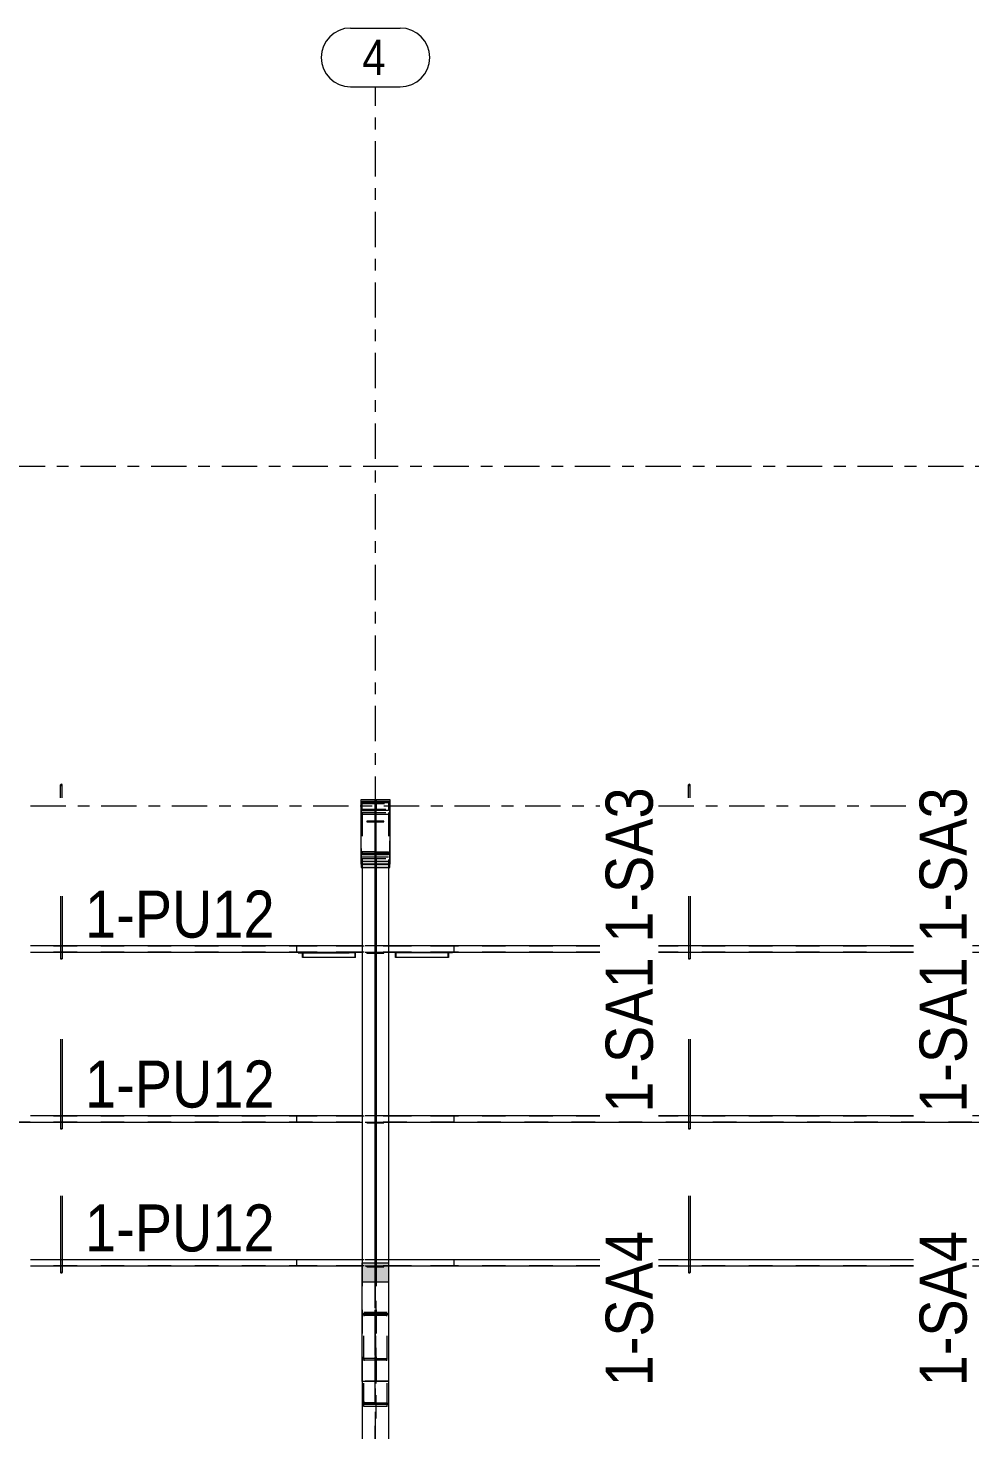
# Model space of a CAD drawing. Header units: millimetres. Extents: x -49 to 1122, y -181 to 639.
# Drawn here: x 633.6 to 713.6, y 69.5 to 188.6 of the extents above; entities that cross this region are included whole.
import ezdxf

# ---------------------------------------------------------------- set-up
doc = ezdxf.new("R2010")
doc.units = ezdxf.units.MM
for name, pattern in [('XKITLINE00', [0]), ('XKITLINE02', [4, 2, -2]), ('XKITLINE03', [6, 3, -1, 1, -1])]:
    doc.linetypes.add(name, pattern=pattern)
for name, color, linetype, lineweight in [('Part', 2, 'Continuous', 0), ('PartMark', 7, 'Continuous', 0), ('S-grid', 1, 'Continuous', 0)]:
    doc.layers.add(name, color=color, linetype=linetype, lineweight=lineweight)
doc.styles.add('ARIAL', font='ARIAL.TTF')

# ---------------------------------------------------------------- blocks, each defined once
blk = doc.blocks.new('*A85')
at = {"layer": 'Part'}
blk.add_hatch(color=3, dxfattribs=at).paths.add_polyline_path([(689.72, 124.35), (689.77, 124.33), (689.79, 124.29), (689.77, 124.24), (689.72, 124.22), (689.68, 124.24), (689.66, 124.29), (689.68, 124.33)], flags=17)
blk = doc.blocks.new('*A87')
at = {"layer": 'Part'}
blk.add_hatch(color=3, dxfattribs=at).paths.add_polyline_path([(661.94, 122.76), (661.94, 122.91), (664.17, 122.91), (664.17, 122.76), (663.1, 122.76), (663.1, 118.59), (664.17, 118.59), (664.17, 118.44), (661.94, 118.44), (661.94, 118.59), (663.01, 118.59), (663.01, 122.76)], flags=17)
blk = doc.blocks.new('*A98')
at = {"layer": 'Part'}
blk.add_hatch(color=3, dxfattribs=at).paths.add_polyline_path([(663.11, 117.28), (663.11, 83.68), (664.17, 83.68), (664.17, 82.06), (661.94, 82.06), (661.94, 83.68), (663, 83.68), (663, 117.28)], flags=17)
blk = doc.blocks.new('*A104')
at = {"layer": 'Part'}
blk.add_hatch(color=3, dxfattribs=at).paths.add_polyline_path([(660.83, 110.03), (660.83, 110.06), (661.35, 110.06), (661.35, 109.61), (661.32, 109.61), (661.32, 110.03)], flags=17)
blk = doc.blocks.new('*A105')
at = {"layer": 'Part'}
blk.add_hatch(color=3, dxfattribs=at).paths.add_polyline_path([(664.76, 109.61), (664.76, 110.06), (665.28, 110.06), (665.28, 110.03), (664.79, 110.03), (664.79, 109.61)], flags=17)
blk = doc.blocks.new('*A106')
at = {"layer": 'Part'}
blk.add_hatch(color=3, dxfattribs=at).paths.add_polyline_path([(661.83, 117.55), (661.83, 117.82), (664.28, 117.82), (664.28, 117.55)], flags=17)
blk = doc.blocks.new('*A107')
at = {"layer": 'Part'}
blk.add_hatch(color=3, dxfattribs=at).paths.add_polyline_path([(661.83, 117.28), (661.83, 117.55), (664.28, 117.55), (664.28, 117.28)], flags=17)
blk = doc.blocks.new('*A108')
at = {"layer": 'Part'}
blk.add_hatch(color=3, dxfattribs=at).paths.add_polyline_path([(663.01, 117.82), (663.01, 118.44), (663.1, 118.44), (663.1, 117.82)], flags=17)
blk = doc.blocks.new('*A113')
at = {"layer": 'Part'}
blk.add_hatch(color=3, dxfattribs=at).paths.add_polyline_path([(636.39, 124.35), (636.44, 124.33), (636.46, 124.29), (636.44, 124.24), (636.39, 124.22), (636.34, 124.24), (636.32, 124.29), (636.34, 124.33)], flags=17)
blk = doc.blocks.new('*A433')
at = {"layer": 'S-grid', "color": 1, "linetype": 'XKITLINE03', "lineweight": 0}
blk.add_line((-10, 151.39), (1096.06, 151.39), dxfattribs=at)
blk = doc.blocks.new('*A434')
at = {"layer": 'S-grid', "color": 1, "linetype": 'XKITLINE03', "lineweight": 0}
for p, q in [((633.77, 122.5), (682.11, 122.5)), ((687.11, 122.5), (708.77, 122.5))]:
    blk.add_line(p, q, dxfattribs=at)
blk = doc.blocks.new('*A839')
at = {"layer": 'S-grid', "color": 1, "linetype": 'XKITLINE03', "lineweight": 0}
blk.add_line((663.06, -10), (663.06, 183.61), dxfattribs=at)
at = {"layer": 'S-grid', "color": 3, "style": 'ARIAL', "width": 0.85}
blk.add_text('4', height=3, dxfattribs=at).set_placement((661.94, 184.61))
blk = doc.blocks.new('*A841')
at = {"layer": 'Part', "color": 2, "linetype": 'XKITLINE00', "lineweight": 0}
for p, q in [((656.39, 83.39), (656.39, 83.94)), ((661.94, 83.94), (656.39, 83.94)), ((682.11, 83.94), (664.17, 83.94)), ((708.77, 83.94), (687.11, 83.94)), ((741.94, 83.94), (713.77, 83.94)), ((749.72, 83.94), (744.17, 83.94)), ((749.72, 83.94), (749.72, 83.39)), ((656.39, 83.39), (656.39, 83.39)), ((661.94, 83.39), (656.39, 83.39)), ((682.11, 83.39), (664.17, 83.39)), ((708.77, 83.39), (687.11, 83.39)), ((741.94, 83.39), (713.77, 83.39)), ((749.72, 83.39), (744.17, 83.39))]:
    blk.add_line(p, q, dxfattribs=at)
at = {"layer": 'Part', "color": 7, "linetype": 'XKITLINE02', "lineweight": 0}
for p, q in [((682.11, 83.92), (656.39, 83.92)), ((682.11, 83.41), (656.39, 83.41)), ((664.17, 83.94), (661.94, 83.94)), ((708.77, 83.92), (687.11, 83.92)), ((708.77, 83.41), (687.11, 83.41)), ((749.72, 83.92), (713.77, 83.92)), ((749.72, 83.41), (713.77, 83.41)), ((744.17, 83.94), (741.94, 83.94)), ((664.17, 83.39), (661.94, 83.39)), ((744.17, 83.39), (741.94, 83.39))]:
    blk.add_line(p, q, dxfattribs=at)
blk = doc.blocks.new('*A842')
at = {"layer": 'Part', "color": 2, "linetype": 'XKITLINE00', "lineweight": 0}
for p, q in [((656.39, 95.61), (656.39, 96.17)), ((661.94, 96.17), (656.39, 96.17)), ((656.39, 95.61), (656.39, 95.61)), ((661.94, 95.61), (656.39, 95.61)), ((682.11, 96.17), (664.17, 96.17)), ((741.94, 95.61), (664.17, 95.61)), ((708.77, 96.17), (687.11, 96.17)), ((741.94, 96.17), (713.77, 96.17)), ((749.72, 96.17), (744.17, 96.17)), ((749.72, 95.61), (744.17, 95.61)), ((749.72, 96.17), (749.72, 95.61))]:
    blk.add_line(p, q, dxfattribs=at)
at = {"layer": 'Part', "color": 7, "linetype": 'XKITLINE02', "lineweight": 0}
for p, q in [((682.11, 96.15), (656.39, 96.15)), ((749.72, 95.63), (656.39, 95.63)), ((664.17, 96.17), (661.94, 96.17)), ((664.17, 95.61), (661.94, 95.61)), ((708.77, 96.15), (687.11, 96.15)), ((749.72, 96.15), (713.77, 96.15)), ((744.17, 96.17), (741.94, 96.17)), ((744.17, 95.61), (741.94, 95.61))]:
    blk.add_line(p, q, dxfattribs=at)
blk = doc.blocks.new('*A843')
at = {"layer": 'Part', "color": 2, "linetype": 'XKITLINE00', "lineweight": 0}
for p, q in [((656.39, 110.06), (656.39, 110.61)), ((661.94, 110.61), (656.39, 110.61)), ((656.39, 110.06), (656.39, 110.06)), ((656.87, 110.06), (656.39, 110.06)), ((661.94, 110.06), (661.35, 110.06)), ((682.11, 110.61), (664.17, 110.61)), ((664.76, 110.06), (664.17, 110.06)), ((682.11, 110.06), (669.24, 110.06)), ((708.77, 110.61), (687.11, 110.61)), ((708.77, 110.06), (687.11, 110.06)), ((741.94, 110.61), (713.77, 110.61)), ((736.87, 110.06), (713.77, 110.06)), ((741.94, 110.06), (741.35, 110.06)), ((749.72, 110.61), (744.17, 110.61)), ((744.76, 110.06), (744.17, 110.06)), ((749.72, 110.06), (749.24, 110.06)), ((749.72, 110.61), (749.72, 110.06))]:
    blk.add_line(p, q, dxfattribs=at)
at = {"layer": 'Part', "color": 7, "linetype": 'XKITLINE02', "lineweight": 0}
for p, q in [((682.11, 110.59), (656.39, 110.59)), ((682.11, 110.08), (656.39, 110.08)), ((661.35, 110.06), (656.87, 110.06)), ((664.17, 110.61), (661.94, 110.61)), ((664.17, 110.06), (661.94, 110.06)), ((669.24, 110.06), (664.76, 110.06)), ((708.77, 110.59), (687.11, 110.59)), ((708.77, 110.08), (687.11, 110.08)), ((749.72, 110.59), (713.77, 110.59)), ((749.72, 110.08), (713.77, 110.08)), ((741.35, 110.06), (736.87, 110.06)), ((744.17, 110.61), (741.94, 110.61)), ((744.17, 110.06), (741.94, 110.06)), ((749.24, 110.06), (744.76, 110.06))]:
    blk.add_line(p, q, dxfattribs=at)
blk = doc.blocks.new('*A844')
at = {"layer": 'Part', "color": 7, "linetype": 'XKITLINE02', "lineweight": 0}
for p, q in [((661.94, 121.94), (661.94, 117.28)), ((661.94, 121.94), (664.17, 121.94)), ((661.94, 121.81), (663, 121.81)), ((663, 121.81), (663, 22.44)), ((663.11, 22.44), (663.11, 121.81)), ((663.11, 121.81), (664.17, 121.81)), ((664.17, 121.94), (664.17, 117.28)), ((661.94, 118.18), (663, 118.18)), ((661.94, 118.05), (664.17, 118.05)), ((663.11, 118.18), (664.17, 118.18)), ((661.94, 83.68), (661.94, 73.59)), ((664.17, 83.68), (664.17, 73.59)), ((664.17, 22.44), (661.94, 22.44))]:
    blk.add_line(p, q, dxfattribs=at)
at = {"layer": 'Part', "color": 2, "linetype": 'XKITLINE00', "lineweight": 0}
for p, q in [((661.94, 117.28), (661.94, 83.68)), ((664.17, 117.28), (664.17, 83.68)), ((661.94, 73.59), (661.94, 22.44)), ((664.17, 73.59), (664.17, 22.44))]:
    blk.add_line(p, q, dxfattribs=at)
blk = doc.blocks.new('*A848')
at = {"layer": 'Part', "color": 2, "linetype": 'XKITLINE00', "lineweight": 0}
for p, q in [((661.83, 117.55), (661.83, 123.06)), ((661.83, 123.06), (664.28, 123.06)), ((664.28, 123.06), (664.28, 117.55)), ((661.83, 117.82), (664.28, 117.82)), ((664.28, 117.55), (661.83, 117.55))]:
    blk.add_line(p, q, dxfattribs=at)
at = {"layer": 'Part', "color": 7, "linetype": 'XKITLINE02', "lineweight": 0}
blk.add_line((661.83, 122.88), (664.28, 122.88), dxfattribs=at)
blk = doc.blocks.new('*A849')
at = {"layer": 'Part', "color": 7, "linetype": 'XKITLINE02', "lineweight": 0}
for p, q in [((661.83, 122.88), (661.83, 117.55)), ((664.28, 122.88), (661.83, 122.88)), ((664.28, 117.55), (664.28, 122.88)), ((661.83, 122.7), (664.28, 122.7))]:
    blk.add_line(p, q, dxfattribs=at)
at = {"layer": 'Part', "color": 2, "linetype": 'XKITLINE00', "lineweight": 0}
for p, q in [((661.83, 117.55), (661.83, 117.28)), ((661.83, 117.55), (664.28, 117.55)), ((661.83, 117.28), (664.28, 117.28)), ((664.28, 117.28), (664.28, 117.55))]:
    blk.add_line(p, q, dxfattribs=at)
blk = doc.blocks.new('*A850')
at = {"layer": 'Part', "color": 2, "linetype": 'XKITLINE00', "lineweight": 0}
for p, q in [((689.68, 124.33), (689.66, 124.29)), ((689.66, 123.18), (689.66, 124.29)), ((689.66, 124.29), (689.68, 124.24)), ((689.72, 124.35), (689.68, 124.33)), ((689.68, 124.24), (689.72, 124.22)), ((689.77, 124.33), (689.72, 124.35)), ((689.72, 124.22), (689.77, 124.24)), ((689.79, 124.29), (689.77, 124.33)), ((689.77, 124.24), (689.79, 124.29)), ((689.79, 123.18), (689.79, 124.29))]:
    blk.add_line(p, q, dxfattribs=at)
blk = doc.blocks.new('*A851')
at = {"layer": 'Part', "color": 2, "linetype": 'XKITLINE00', "lineweight": 0}
for p, q in [((689.66, 114.84), (689.66, 110.61)), ((689.79, 114.84), (689.79, 110.61)), ((689.66, 110.06), (689.66, 109.51)), ((689.79, 110.06), (689.79, 109.51)), ((689.68, 109.52), (689.66, 109.51)), ((689.66, 109.51), (689.68, 109.51)), ((689.72, 109.52), (689.68, 109.52)), ((689.68, 109.51), (689.72, 109.51)), ((689.77, 109.52), (689.72, 109.52)), ((689.72, 109.51), (689.77, 109.51)), ((689.79, 109.51), (689.77, 109.52)), ((689.77, 109.51), (689.79, 109.51))]:
    blk.add_line(p, q, dxfattribs=at)
at = {"layer": 'Part', "color": 7, "linetype": 'XKITLINE02', "lineweight": 0}
for p, q in [((689.66, 110.61), (689.66, 110.06)), ((689.79, 110.61), (689.79, 110.06))]:
    blk.add_line(p, q, dxfattribs=at)
blk = doc.blocks.new('*A854')
at = {"layer": 'Part', "color": 2, "linetype": 'XKITLINE00', "lineweight": 0}
for p, q in [((661.94, 122.76), (661.94, 122.91)), ((661.94, 122.91), (664.17, 122.91)), ((661.94, 122.12), (661.94, 122.76)), ((661.94, 122.76), (663.01, 122.76)), ((663.01, 122.76), (663.01, 118.59)), ((663.1, 122.76), (663.1, 118.59)), ((664.17, 122.76), (663.1, 122.76)), ((664.17, 122.91), (664.17, 122.12)), ((661.94, 122.12), (663.01, 122.12)), ((664.17, 122.12), (663.1, 122.12)), ((663.01, 118.59), (661.94, 118.59)), ((661.94, 118.59), (661.94, 118.36)), ((661.94, 118.44), (664.17, 118.44)), ((663.01, 118.36), (661.94, 118.36)), ((663.1, 118.59), (664.17, 118.59)), ((664.17, 118.36), (663.1, 118.36)), ((664.17, 118.59), (664.17, 118.36))]:
    blk.add_line(p, q, dxfattribs=at)
at = {"layer": 'Part', "color": 7, "linetype": 'XKITLINE02', "lineweight": 0}
for p, q in [((661.94, 122.24), (664.17, 122.24)), ((661.94, 118.49), (663.01, 118.49)), ((663.01, 118.59), (663.01, 118.49)), ((663.1, 118.36), (663.01, 118.36)), ((663.1, 118.49), (663.1, 118.59)), ((664.17, 118.49), (663.1, 118.49))]:
    blk.add_line(p, q, dxfattribs=at)
blk = doc.blocks.new('*A887')
at = {"layer": 'Part', "color": 2, "linetype": 'XKITLINE00', "lineweight": 0}
for p, q in [((581.94, 83.94), (577.27, 83.94)), ((602.11, 83.94), (584.17, 83.94)), ((628.77, 83.94), (607.11, 83.94)), ((661.94, 83.94), (633.77, 83.94)), ((669.72, 83.94), (664.17, 83.94)), ((669.72, 83.94), (669.72, 83.39)), ((581.94, 83.39), (578.29, 83.39)), ((602.11, 83.39), (584.17, 83.39)), ((628.77, 83.39), (607.11, 83.39)), ((661.94, 83.39), (633.77, 83.39)), ((669.72, 83.39), (664.17, 83.39))]:
    blk.add_line(p, q, dxfattribs=at)
at = {"layer": 'Part', "color": 7, "linetype": 'XKITLINE02', "lineweight": 0}
for p, q in [((602.11, 83.92), (577.3, 83.92)), ((602.11, 83.41), (578.25, 83.41)), ((584.17, 83.94), (581.94, 83.94)), ((628.77, 83.92), (607.11, 83.92)), ((628.77, 83.41), (607.11, 83.41)), ((669.72, 83.92), (633.77, 83.92)), ((669.72, 83.41), (633.77, 83.41)), ((664.17, 83.94), (661.94, 83.94)), ((584.17, 83.39), (581.94, 83.39)), ((664.17, 83.39), (661.94, 83.39))]:
    blk.add_line(p, q, dxfattribs=at)
blk = doc.blocks.new('*A888')
at = {"layer": 'Part', "color": 2, "linetype": 'XKITLINE00', "lineweight": 0}
for p, q in [((576.39, 95.61), (576.39, 96.17)), ((581.94, 96.17), (576.39, 96.17)), ((576.39, 95.61), (576.39, 95.61)), ((581.94, 95.61), (576.39, 95.61)), ((602.11, 96.17), (584.17, 96.17)), ((661.94, 95.61), (584.17, 95.61)), ((628.77, 96.17), (607.11, 96.17)), ((661.94, 96.17), (633.77, 96.17)), ((669.72, 96.17), (664.17, 96.17)), ((669.72, 95.61), (664.17, 95.61)), ((669.72, 96.17), (669.72, 95.61))]:
    blk.add_line(p, q, dxfattribs=at)
at = {"layer": 'Part', "color": 7, "linetype": 'XKITLINE02', "lineweight": 0}
for p, q in [((602.11, 96.15), (576.39, 96.15)), ((669.72, 95.63), (576.39, 95.63)), ((584.17, 96.17), (581.94, 96.17)), ((584.17, 95.61), (581.94, 95.61)), ((628.77, 96.15), (607.11, 96.15)), ((669.72, 96.15), (633.77, 96.15)), ((664.17, 96.17), (661.94, 96.17)), ((664.17, 95.61), (661.94, 95.61))]:
    blk.add_line(p, q, dxfattribs=at)
blk = doc.blocks.new('*A889')
at = {"layer": 'Part', "color": 2, "linetype": 'XKITLINE00', "lineweight": 0}
for p, q in [((576.39, 110.06), (576.39, 110.61)), ((581.94, 110.61), (576.39, 110.61)), ((576.39, 110.06), (576.39, 110.06)), ((576.87, 110.06), (576.39, 110.06)), ((581.94, 110.06), (581.35, 110.06)), ((602.11, 110.61), (584.17, 110.61)), ((584.76, 110.06), (584.17, 110.06)), ((602.11, 110.06), (589.24, 110.06)), ((628.77, 110.61), (607.11, 110.61)), ((628.77, 110.06), (607.11, 110.06)), ((661.94, 110.61), (633.77, 110.61)), ((656.87, 110.06), (633.77, 110.06)), ((661.94, 110.06), (661.35, 110.06)), ((669.72, 110.61), (664.17, 110.61)), ((664.76, 110.06), (664.17, 110.06)), ((669.72, 110.06), (669.24, 110.06)), ((669.72, 110.61), (669.72, 110.06))]:
    blk.add_line(p, q, dxfattribs=at)
at = {"layer": 'Part', "color": 7, "linetype": 'XKITLINE02', "lineweight": 0}
for p, q in [((602.11, 110.59), (576.39, 110.59)), ((602.11, 110.08), (576.39, 110.08)), ((581.35, 110.06), (576.87, 110.06)), ((584.17, 110.61), (581.94, 110.61)), ((584.17, 110.06), (581.94, 110.06)), ((589.24, 110.06), (584.76, 110.06)), ((628.77, 110.59), (607.11, 110.59)), ((628.77, 110.08), (607.11, 110.08)), ((669.72, 110.59), (633.77, 110.59)), ((669.72, 110.08), (633.77, 110.08)), ((661.35, 110.06), (656.87, 110.06)), ((664.17, 110.61), (661.94, 110.61)), ((664.17, 110.06), (661.94, 110.06)), ((669.24, 110.06), (664.76, 110.06))]:
    blk.add_line(p, q, dxfattribs=at)
blk = doc.blocks.new('*A899')
at = {"layer": 'Part', "color": 7, "linetype": 'XKITLINE02', "lineweight": 0}
for p, q in [((663, 117.96), (663, 117.28)), ((663, 117.96), (663.11, 117.96)), ((663.11, 117.96), (663.11, 117.28)), ((663, 117.89), (663.11, 117.89)), ((663, 83.68), (663, 73.61)), ((663.11, 83.68), (663.11, 73.61)), ((664.17, 73.61), (661.94, 73.61))]:
    blk.add_line(p, q, dxfattribs=at)
at = {"layer": 'Part', "color": 2, "linetype": 'XKITLINE00', "lineweight": 0}
for p, q in [((663, 117.28), (663, 83.68)), ((663, 117.28), (663.11, 117.28)), ((663.11, 117.28), (663.11, 83.68)), ((661.94, 73.59), (661.94, 83.68)), ((661.94, 83.68), (663, 83.68)), ((663.11, 83.68), (664.17, 83.68)), ((664.17, 83.68), (664.17, 73.59)), ((661.94, 82.06), (664.17, 82.06)), ((664.17, 73.59), (661.94, 73.59))]:
    blk.add_line(p, q, dxfattribs=at)
blk = doc.blocks.new('*A901')
at = {"layer": 'Part', "color": 7, "linetype": 'XKITLINE02', "lineweight": 0}
for p, q in [((663.02, 75.42), (663.09, 75.42)), ((663.02, 75.42), (663.02, 71.78)), ((663.02, 75.28), (663.09, 75.28)), ((663.09, 75.42), (663.09, 71.78)), ((662.08, 71.88), (662.08, 71.66)), ((663.02, 71.78), (662.08, 71.78)), ((662.08, 71.66), (664.03, 71.66)), ((663.09, 71.78), (664.03, 71.78)), ((664.03, 71.88), (664.03, 71.66))]:
    blk.add_line(p, q, dxfattribs=at)
blk = doc.blocks.new('*A902')
at = {"layer": 'Part', "color": 7, "linetype": 'XKITLINE02', "lineweight": 0}
for p, q in [((662.06, 71.46), (662.06, 79.46)), ((664.06, 79.46), (662.06, 79.46)), ((664.06, 71.46), (664.06, 79.46)), ((664.06, 71.46), (662.06, 71.46))]:
    blk.add_line(p, q, dxfattribs=at)
blk = doc.blocks.new('*A903')
at = {"layer": 'Part', "color": 7, "linetype": 'XKITLINE02', "lineweight": 0}
for p, q in [((663.03, 79.61), (663.03, 79.26)), ((663.08, 79.3), (663.03, 79.3)), ((663.08, 79.61), (663.08, 79.26))]:
    blk.add_line(p, q, dxfattribs=at)
blk = doc.blocks.new('*A904')
at = {"layer": 'Part', "color": 7, "linetype": 'XKITLINE02', "lineweight": 0}
for p, q in [((663.03, 83.33), (663.08, 83.33)), ((663.03, 82.22), (663.03, 83.33)), ((663.03, 83.33), (663.08, 83.33)), ((663.03, 82.22), (663.08, 82.22)), ((663.08, 82.22), (663.08, 83.33))]:
    blk.add_line(p, q, dxfattribs=at)
blk = doc.blocks.new('*A905')
at = {"layer": 'Part', "color": 7, "linetype": 'XKITLINE02', "lineweight": 0}
for p, q in [((663.78, 83.39), (662.33, 83.39)), ((662.33, 83.33), (662.33, 83.39)), ((662.33, 83.33), (663.78, 83.33)), ((663.78, 83.33), (663.78, 83.39))]:
    blk.add_line(p, q, dxfattribs=at)
blk = doc.blocks.new('*A906')
at = {"layer": 'Part', "color": 7, "linetype": 'XKITLINE02', "lineweight": 0}
for p, q in [((663.11, 79.37), (664.11, 79.37)), ((663.11, 79.26), (663.11, 79.37)), ((664.11, 79.26), (663.11, 79.26)), ((663.28, 79.37), (663.28, 79.26)), ((664.11, 79.37), (664.11, 79.26))]:
    blk.add_line(p, q, dxfattribs=at)
blk = doc.blocks.new('*A907')
at = {"layer": 'Part', "color": 7, "linetype": 'XKITLINE02', "lineweight": 0}
for p, q in [((662, 79.26), (662, 79.37)), ((662, 79.37), (663, 79.37)), ((663, 79.26), (662, 79.26)), ((662.83, 79.37), (662.83, 79.26)), ((663, 79.37), (663, 79.26))]:
    blk.add_line(p, q, dxfattribs=at)
blk = doc.blocks.new('*A908')
at = {"layer": 'Part', "color": 7, "linetype": 'XKITLINE02', "lineweight": 0}
for p, q in [((663.11, 71.74), (664.11, 71.74)), ((663.11, 71.63), (663.11, 71.74)), ((664.11, 71.63), (663.11, 71.63)), ((663.28, 71.74), (663.28, 71.63)), ((664.11, 71.74), (664.11, 71.63))]:
    blk.add_line(p, q, dxfattribs=at)
blk = doc.blocks.new('*A909')
at = {"layer": 'Part', "color": 7, "linetype": 'XKITLINE02', "lineweight": 0}
for p, q in [((662, 71.63), (662, 71.74)), ((662, 71.74), (663, 71.74)), ((663, 71.63), (662, 71.63)), ((662.83, 71.74), (662.83, 71.63)), ((663, 71.74), (663, 71.63))]:
    blk.add_line(p, q, dxfattribs=at)
blk = doc.blocks.new('*A910')
at = {"layer": 'Part', "color": 2, "linetype": 'XKITLINE00', "lineweight": 0}
for p, q in [((636.32, 89.37), (636.32, 83.94)), ((636.46, 89.37), (636.46, 83.94)), ((636.32, 83.39), (636.32, 82.85)), ((636.32, 82.85), (636.34, 82.84)), ((636.34, 82.85), (636.32, 82.85)), ((636.39, 82.85), (636.34, 82.85)), ((636.34, 82.84), (636.39, 82.84)), ((636.44, 82.85), (636.39, 82.85)), ((636.39, 82.84), (636.44, 82.84)), ((636.44, 82.84), (636.46, 82.85)), ((636.46, 82.85), (636.44, 82.85)), ((636.46, 83.39), (636.46, 82.85))]:
    blk.add_line(p, q, dxfattribs=at)
at = {"layer": 'Part', "color": 7, "linetype": 'XKITLINE02', "lineweight": 0}
for p, q in [((636.32, 83.94), (636.32, 83.39)), ((636.46, 83.94), (636.46, 83.39))]:
    blk.add_line(p, q, dxfattribs=at)
blk = doc.blocks.new('*A911')
at = {"layer": 'Part', "color": 2, "linetype": 'XKITLINE00', "lineweight": 0}
for p, q in [((636.32, 102.68), (636.32, 96.17)), ((636.46, 102.68), (636.46, 96.17)), ((636.32, 95.61), (636.32, 95.07)), ((636.46, 95.61), (636.46, 95.07)), ((636.32, 95.07), (636.34, 95.06)), ((636.34, 95.07), (636.32, 95.07)), ((636.39, 95.07), (636.34, 95.07)), ((636.34, 95.06), (636.39, 95.06)), ((636.44, 95.07), (636.39, 95.07)), ((636.39, 95.06), (636.44, 95.06)), ((636.44, 95.06), (636.46, 95.07)), ((636.46, 95.07), (636.44, 95.07))]:
    blk.add_line(p, q, dxfattribs=at)
at = {"layer": 'Part', "color": 7, "linetype": 'XKITLINE02', "lineweight": 0}
for p, q in [((636.32, 96.17), (636.32, 95.61)), ((636.46, 96.17), (636.46, 95.61))]:
    blk.add_line(p, q, dxfattribs=at)
blk = doc.blocks.new('*A912')
at = {"layer": 'Part', "color": 7, "linetype": 'XKITLINE02', "lineweight": 0}
for p, q in [((663.03, 95.56), (663.08, 95.56)), ((663.03, 94.44), (663.03, 95.56)), ((663.03, 95.56), (663.08, 95.56)), ((663.08, 94.44), (663.08, 95.56)), ((663.03, 94.44), (663.08, 94.44))]:
    blk.add_line(p, q, dxfattribs=at)
blk = doc.blocks.new('*A913')
at = {"layer": 'Part', "color": 7, "linetype": 'XKITLINE02', "lineweight": 0}
for p, q in [((663.78, 95.61), (662.33, 95.61)), ((662.33, 95.56), (662.33, 95.61)), ((662.33, 95.56), (663.78, 95.56)), ((663.78, 95.56), (663.78, 95.61))]:
    blk.add_line(p, q, dxfattribs=at)
blk = doc.blocks.new('*A924')
at = {"layer": 'Part', "color": 2, "linetype": 'XKITLINE00', "lineweight": 0}
for p, q in [((636.32, 114.84), (636.32, 110.61)), ((636.46, 114.84), (636.46, 110.61)), ((636.32, 110.06), (636.32, 109.51)), ((636.46, 110.06), (636.46, 109.51)), ((636.34, 109.52), (636.32, 109.51)), ((636.32, 109.51), (636.34, 109.51)), ((636.39, 109.52), (636.34, 109.52)), ((636.34, 109.51), (636.39, 109.51)), ((636.44, 109.52), (636.39, 109.52)), ((636.39, 109.51), (636.44, 109.51)), ((636.46, 109.51), (636.44, 109.52)), ((636.44, 109.51), (636.46, 109.51))]:
    blk.add_line(p, q, dxfattribs=at)
at = {"layer": 'Part', "color": 7, "linetype": 'XKITLINE02', "lineweight": 0}
for p, q in [((636.32, 110.61), (636.32, 110.06)), ((636.46, 110.61), (636.46, 110.06))]:
    blk.add_line(p, q, dxfattribs=at)
blk = doc.blocks.new('*A925')
at = {"layer": 'Part', "color": 7, "linetype": 'XKITLINE02', "lineweight": 0}
for p, q in [((663.78, 110.06), (662.33, 110.06)), ((662.33, 110), (662.33, 110.06)), ((662.33, 110), (663.78, 110)), ((663.78, 110), (663.78, 110.06))]:
    blk.add_line(p, q, dxfattribs=at)
blk = doc.blocks.new('*A926')
at = {"layer": 'Part', "color": 7, "linetype": 'XKITLINE02', "lineweight": 0}
for p, q in [((663.03, 110), (663.08, 110)), ((663.03, 108.89), (663.03, 110)), ((663.03, 110), (663.08, 110)), ((663.08, 108.89), (663.08, 110)), ((663.03, 108.89), (663.08, 108.89))]:
    blk.add_line(p, q, dxfattribs=at)
blk = doc.blocks.new('*A927')
at = {"layer": 'Part', "color": 2, "linetype": 'XKITLINE00', "lineweight": 0}
for p, q in [((656.5, 110.06), (656.5, 110.03)), ((656.5, 110.03), (660.83, 110.03)), ((661.35, 110.06), (656.87, 110.06)), ((656.87, 109.61), (656.87, 110.03)), ((661.32, 109.61), (656.87, 109.61)), ((660.83, 110.03), (660.83, 110.06)), ((661.32, 110.03), (660.83, 110.03)), ((661.32, 109.61), (661.32, 110.03)), ((661.35, 109.61), (661.32, 109.61)), ((661.35, 109.61), (661.35, 110.06))]:
    blk.add_line(p, q, dxfattribs=at)
at = {"layer": 'Part', "color": 7, "linetype": 'XKITLINE02', "lineweight": 0}
for p, q in [((656.87, 110.06), (656.5, 110.06)), ((656.89, 109.61), (656.87, 109.61)), ((656.89, 110.06), (656.89, 109.61))]:
    blk.add_line(p, q, dxfattribs=at)
blk = doc.blocks.new('*A928')
at = {"layer": 'Part', "color": 2, "linetype": 'XKITLINE00', "lineweight": 0}
for p, q in [((664.76, 109.61), (664.76, 110.06)), ((664.76, 110.06), (665.28, 110.06)), ((669.25, 109.61), (664.76, 109.61)), ((669.61, 110.03), (664.79, 110.03)), ((664.79, 110.03), (664.79, 109.61)), ((669.24, 110.06), (665.28, 110.06)), ((665.28, 110.06), (665.28, 110.03)), ((669.25, 110.03), (669.25, 109.61)), ((669.61, 110.06), (669.61, 110.03))]:
    blk.add_line(p, q, dxfattribs=at)
at = {"layer": 'Part', "color": 7, "linetype": 'XKITLINE02', "lineweight": 0}
for p, q in [((669.23, 109.61), (669.23, 110.06)), ((669.23, 110.06), (669.61, 110.06)), ((669.61, 110.03), (669.25, 110.03))]:
    blk.add_line(p, q, dxfattribs=at)
blk = doc.blocks.new('*A929')
at = {"layer": 'Part', "color": 2, "linetype": 'XKITLINE00', "lineweight": 0}
for p, q in [((663.01, 118.44), (663.01, 117.82)), ((663.01, 118.44), (663.1, 118.44)), ((663.1, 118.44), (663.1, 117.82)), ((663.1, 117.82), (663.01, 117.82))]:
    blk.add_line(p, q, dxfattribs=at)
at = {"layer": 'Part', "color": 7, "linetype": 'XKITLINE02', "lineweight": 0}
for p, q in [((663.01, 118.38), (663.1, 118.38)), ((663.01, 118.27), (663.1, 118.27))]:
    blk.add_line(p, q, dxfattribs=at)
blk = doc.blocks.new('*A946')
at = {"layer": 'Part', "color": 7, "linetype": 'XKITLINE02', "lineweight": 0}
for p, q in [((664.03, 79.35), (662.08, 79.35)), ((662.08, 79.35), (662.08, 79.13)), ((662.08, 79.22), (663.02, 79.22)), ((663.02, 79.22), (663.02, 75.47)), ((663.09, 75.47), (663.09, 79.22)), ((663.09, 79.22), (664.03, 79.22)), ((664.03, 79.13), (664.03, 79.35)), ((663.02, 75.56), (662.08, 75.56)), ((662.08, 75.56), (662.08, 75.35)), ((662.08, 75.44), (664.03, 75.44)), ((663.09, 75.56), (664.03, 75.56)), ((664.03, 75.35), (664.03, 75.56))]:
    blk.add_line(p, q, dxfattribs=at)
blk = doc.blocks.new('*A947')
at = {"layer": 'S-grid', "color": 1, "linetype": 'XKITLINE00', "lineweight": 0}
for p, q in [((660.94, 188.61), (665.17, 188.61)), ((660.94, 183.61), (665.17, 183.61))]:
    blk.add_line(p, q, dxfattribs=at)
for centre, start, end in [((660.94, 186.11), 90, 270), ((665.17, 186.11), 270, 90)]:
    blk.add_arc(centre, 2.5, start, end, dxfattribs=at)
blk = doc.blocks.new('*A955')
at = {"layer": 'Part', "color": 2, "linetype": 'XKITLINE00', "lineweight": 0}
for p, q in [((636.34, 124.33), (636.32, 124.29)), ((636.32, 123.18), (636.32, 124.29)), ((636.32, 124.29), (636.34, 124.24)), ((636.39, 124.35), (636.34, 124.33)), ((636.34, 124.24), (636.39, 124.22)), ((636.44, 124.33), (636.39, 124.35)), ((636.39, 124.22), (636.44, 124.24)), ((636.46, 124.29), (636.44, 124.33)), ((636.44, 124.24), (636.46, 124.29)), ((636.46, 123.18), (636.46, 124.29))]:
    blk.add_line(p, q, dxfattribs=at)
blk = doc.blocks.new('*A956')
at = {"layer": 'Part', "color": 7, "linetype": 'XKITLINE02', "lineweight": 0}
for p, q in [((663, 122.7), (663, 121.22)), ((663.11, 122.7), (663, 122.7)), ((663, 122.03), (663.11, 122.03)), ((663, 121.77), (663.11, 121.77)), ((663.11, 121.22), (663.11, 122.7)), ((663, 121.22), (663.11, 121.22)), ((663.11, 121.22), (663, 121.22))]:
    blk.add_line(p, q, dxfattribs=at)
blk = doc.blocks.new('*A957')
at = {"layer": 'Part', "color": 7, "linetype": 'XKITLINE02', "lineweight": 0}
for p, q in [((663.78, 121.22), (662.33, 121.22)), ((662.33, 121.22), (662.33, 121.16)), ((662.33, 121.16), (663.78, 121.16)), ((663.78, 121.16), (663.78, 121.22))]:
    blk.add_line(p, q, dxfattribs=at)
blk = doc.blocks.new('*A958')
at = {"layer": 'Part', "color": 2, "linetype": 'XKITLINE00', "lineweight": 0}
for p, q in [((663, 123.06), (663, 122.91)), ((663, 123.06), (663.11, 123.06)), ((663.11, 123.06), (663.11, 122.91))]:
    blk.add_line(p, q, dxfattribs=at)
at = {"layer": 'Part', "color": 7, "linetype": 'XKITLINE02', "lineweight": 0}
for p, q in [((663, 122.91), (663, 122.26)), ((663.11, 122.91), (663.11, 122.26)), ((663.11, 122.42), (663, 122.42)), ((663, 122.34), (663.11, 122.34)), ((663.11, 122.26), (663, 122.26))]:
    blk.add_line(p, q, dxfattribs=at)
blk = doc.blocks.new('*A959')
at = {"layer": 'Part', "color": 2, "linetype": 'XKITLINE00', "lineweight": 0}
for p, q in [((689.66, 89.37), (689.66, 83.94)), ((689.79, 89.37), (689.79, 83.94)), ((689.66, 83.39), (689.66, 82.85)), ((689.66, 82.85), (689.68, 82.84)), ((689.68, 82.85), (689.66, 82.85)), ((689.72, 82.85), (689.68, 82.85)), ((689.68, 82.84), (689.72, 82.84)), ((689.77, 82.85), (689.72, 82.85)), ((689.72, 82.84), (689.77, 82.84)), ((689.77, 82.84), (689.79, 82.85)), ((689.79, 82.85), (689.77, 82.85)), ((689.79, 83.39), (689.79, 82.85))]:
    blk.add_line(p, q, dxfattribs=at)
at = {"layer": 'Part', "color": 7, "linetype": 'XKITLINE02', "lineweight": 0}
for p, q in [((689.66, 83.94), (689.66, 83.39)), ((689.79, 83.94), (689.79, 83.39))]:
    blk.add_line(p, q, dxfattribs=at)
blk = doc.blocks.new('*A960')
at = {"layer": 'Part', "color": 2, "linetype": 'XKITLINE00', "lineweight": 0}
for p, q in [((689.66, 102.68), (689.66, 96.17)), ((689.79, 102.68), (689.79, 96.17)), ((689.66, 95.61), (689.66, 95.07)), ((689.79, 95.61), (689.79, 95.07)), ((689.66, 95.07), (689.68, 95.06)), ((689.68, 95.07), (689.66, 95.07)), ((689.72, 95.07), (689.68, 95.07)), ((689.68, 95.06), (689.72, 95.06)), ((689.77, 95.07), (689.72, 95.07)), ((689.72, 95.06), (689.77, 95.06)), ((689.77, 95.06), (689.79, 95.07)), ((689.79, 95.07), (689.77, 95.07))]:
    blk.add_line(p, q, dxfattribs=at)
at = {"layer": 'Part', "color": 7, "linetype": 'XKITLINE02', "lineweight": 0}
for p, q in [((689.66, 96.17), (689.66, 95.61)), ((689.79, 96.17), (689.79, 95.61))]:
    blk.add_line(p, q, dxfattribs=at)
blk = doc.blocks.new('*A2607')
at = {"layer": 'PartMark', "color": 3, "style": 'ARIAL', "width": 0.85}
blk.add_text('1-SA3', height=4, rotation=90.0002, dxfattribs=at).set_placement((686.61, 110.88))
blk = doc.blocks.new('*A2608')
at = {"layer": 'PartMark', "color": 3, "style": 'ARIAL', "width": 0.85}
blk.add_text('1-SA3', height=4, rotation=90.0002, dxfattribs=at).set_placement((713.27, 110.88))
blk = doc.blocks.new('*A2618')
at = {"layer": 'PartMark', "color": 3, "style": 'ARIAL', "width": 0.85}
blk.add_text('1-PU12', height=4, dxfattribs=at).set_placement((638.39, 84.64))
blk = doc.blocks.new('*A2619')
at = {"layer": 'PartMark', "color": 3, "style": 'ARIAL', "width": 0.85}
blk.add_text('1-PU12', height=4, dxfattribs=at).set_placement((638.39, 96.87))
blk = doc.blocks.new('*A2620')
at = {"layer": 'PartMark', "color": 3, "style": 'ARIAL', "width": 0.85}
blk.add_text('1-PU12', height=4, dxfattribs=at).set_placement((638.39, 111.31))
blk = doc.blocks.new('*A2626')
at = {"layer": 'PartMark', "color": 3, "style": 'ARIAL', "width": 0.85}
blk.add_text('1-SA4', height=4, rotation=90.0002, dxfattribs=at).set_placement((686.61, 73.18))
blk = doc.blocks.new('*A2627')
at = {"layer": 'PartMark', "color": 3, "style": 'ARIAL', "width": 0.85}
blk.add_text('1-SA1', height=4, rotation=90.0002, dxfattribs=at).set_placement((686.61, 96.43))
blk = doc.blocks.new('*A2628')
at = {"layer": 'PartMark', "color": 3, "style": 'ARIAL', "width": 0.85}
blk.add_text('1-SA4', height=4, rotation=90.0002, dxfattribs=at).set_placement((713.27, 73.18))
blk = doc.blocks.new('*A2629')
at = {"layer": 'PartMark', "color": 3, "style": 'ARIAL', "width": 0.85}
blk.add_text('1-SA1', height=4, rotation=90.0002, dxfattribs=at).set_placement((713.27, 96.43))

msp = doc.modelspace()

# ---------------------------------------------------------------- block references
at = {"lineweight": 0}
for name in ['*A947', '*A839', '*A433', '*A434', '*A113', '*A955', '*A85', '*A850', '*A848', '*A849', '*A87', '*A854', '*A958', '*A2607', '*A2608', '*A844', '*A956', '*A957', '*A899', '*A108', '*A929', '*A106', '*A107', '*A98', '*A924', '*A2620', '*A851', '*A889', '*A843', '*A927', '*A104', '*A925', '*A926', '*A105', '*A928', '*A2627', '*A2629', '*A911', '*A960', '*A2619', '*A888', '*A842', '*A913', '*A912', '*A910', '*A959', '*A2618', '*A2626', '*A2628', '*A887', '*A841', '*A905', '*A904', '*A907', '*A902', '*A946', '*A903', '*A906', '*A901', '*A909', '*A908']:
    msp.add_blockref(name, (0, 0), dxfattribs=at)

doc.saveas('drawing.dxf')
